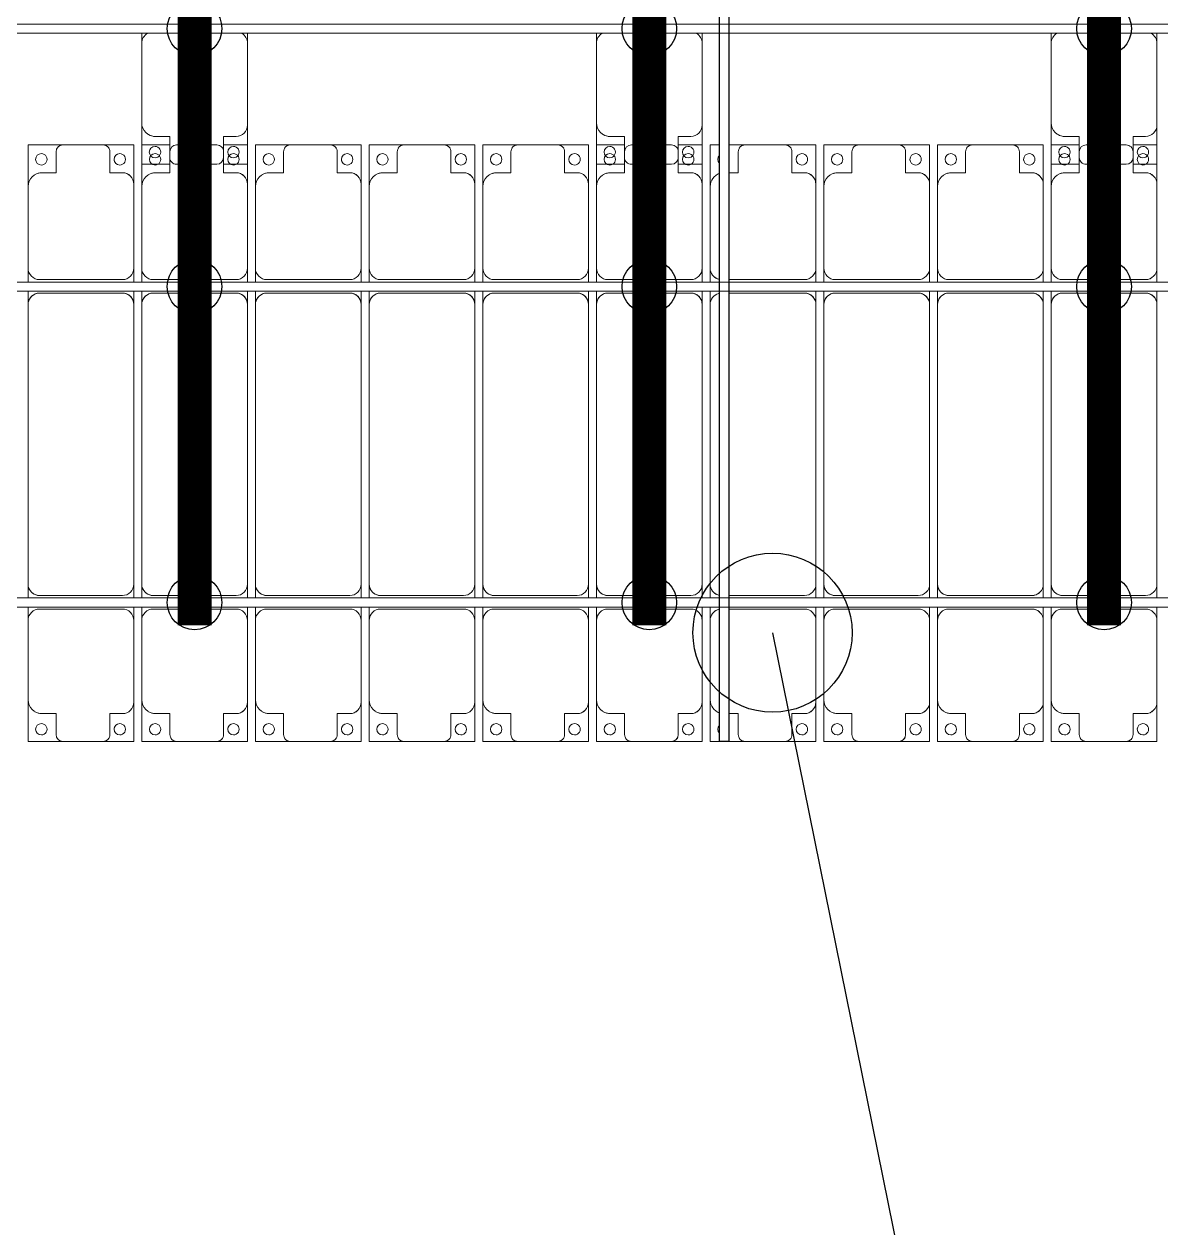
# Model space of a CAD drawing. Header units: millimetres. Extents: x -178706 to 107777, y -87310 to 933.
# Drawn here: x -163641 to -158641, y -81927 to -76631 of the extents above; entities that cross this region are included whole.
import ezdxf

# ---------------------------------------------------------------- set-up
doc = ezdxf.new("R2010")
doc.units = ezdxf.units.MM
doc.layers.add('A-GENM', color=13, linetype='Continuous', lineweight=9)
doc.layers.add('S-BEAM', color=12, linetype='Continuous', lineweight=9)
for name, color, linetype in [('GC-BICH NEO', 6, 'Continuous'), ('GC-DAY NEO', 5, 'Continuous'), ('GC-HOP 40x60 GIA CUONG', 1, 'Continuous')]:
    doc.layers.add(name, color=color, linetype=linetype)

# ---------------------------------------------------------------- blocks, each defined once
blk = doc.blocks.new('Dải phao đi lại kèm đỡ invester - DẢI PHAO ĐI LẠI-19658-BỐ TRÍ KHUNG KẾT CẤU BÈ PIN 04')
at = {"layer": 'A-GENM', "color": 7}
for p, q in [((7258.4, 1312.2), (7411.8, 1312.2)), ((7258.4, 1129.7), (7258.4, 1312.2)), ((7381.8, 1282.2), (7381.8, 1189.7)), ((7588.2, 1312.2), (7411.8, 1312.2)), ((7588.2, 1312.2), (7723.4, 1312.2)), ((7618.2, 1189.7), (7618.2, 1282.2)), ((7723.4, 1312.2), (7723.4, 1139.7)), ((7758.4, 1312.2), (7881.8, 1312.2)), ((7758.4, 1129.7), (7758.4, 1312.2)), ((7881.8, 1282.2), (7881.8, 1189.7)), ((8088.2, 1312.2), (7911.8, 1312.2)), ((8118.2, 1312.2), (8223.4, 1312.2)), ((8118.2, 1189.7), (8118.2, 1282.2)), ((8223.4, 1312.2), (8223.4, 1139.7)), ((8258.4, 1312.2), (8411.8, 1312.2)), ((8258.4, 1129.7), (8258.4, 1312.2)), ((8381.8, 1282.2), (8381.8, 1189.7)), ((8588.2, 1312.2), (8411.8, 1312.2)), ((8588.2, 1312.2), (8723.4, 1312.2)), ((8618.2, 1189.7), (8618.2, 1282.2)), ((8723.4, 1312.2), (8723.4, 1139.7)), ((8758.4, 1312.2), (8911.8, 1312.2)), ((8758.4, 1129.7), (8758.4, 1312.2)), ((8881.8, 1282.2), (8881.8, 1189.7)), ((9088.2, 1312.2), (8911.8, 1312.2)), ((9088.2, 1312.2), (9223.4, 1312.2)), ((9118.2, 1189.7), (9118.2, 1282.2)), ((9223.4, 1312.2), (9223.4, 1139.7)), ((9258.4, 1312.2), (9411.8, 1312.2)), ((9258.4, 1129.7), (9258.4, 1312.2)), ((9381.8, 1282.2), (9381.8, 1189.7)), ((9588.2, 1312.2), (9411.8, 1312.2)), ((9588.2, 1312.2), (9723.4, 1312.2)), ((9618.2, 1189.7), (9618.2, 1282.2)), ((9723.4, 1312.2), (9723.4, 1139.7)), ((9758.4, 1312.2), (9881.8, 1312.2)), ((9758.4, 1129.7), (9758.4, 1312.2)), ((9881.8, 1282.2), (9881.8, 1189.7)), ((10088.2, 1312.2), (9911.8, 1312.2)), ((10118.2, 1312.2), (10223.4, 1312.2)), ((10118.2, 1189.7), (10118.2, 1282.2)), ((10223.4, 1312.2), (10223.4, 1139.7)), ((10258.4, 1312.2), (10300, 1312.2)), ((10258.4, 1129.7), (10258.4, 1312.2)), ((10340, 1312.2), (10411.8, 1312.2)), ((10381.8, 1282.2), (10381.8, 1189.7)), ((10588.2, 1312.2), (10411.8, 1312.2)), ((10588.2, 1312.2), (10723.4, 1312.2)), ((10618.2, 1189.7), (10618.2, 1282.2)), ((10723.4, 1312.2), (10723.4, 1139.7)), ((10758.4, 1312.2), (10911.8, 1312.2)), ((10758.4, 1129.7), (10758.4, 1312.2)), ((10881.8, 1282.2), (10881.8, 1189.7)), ((11088.2, 1312.2), (10911.8, 1312.2)), ((11088.2, 1312.2), (11223.4, 1312.2)), ((11118.2, 1189.7), (11118.2, 1282.2)), ((11223.4, 1312.2), (11223.4, 1139.7)), ((11258.4, 1312.2), (11411.8, 1312.2)), ((11258.4, 1129.7), (11258.4, 1312.2)), ((11381.8, 1282.2), (11381.8, 1189.7)), ((11588.2, 1312.2), (11411.8, 1312.2)), ((11588.2, 1312.2), (11723.4, 1312.2)), ((11618.2, 1189.7), (11618.2, 1282.2)), ((11723.4, 1312.2), (11723.4, 1139.7)), ((11758.4, 1312.2), (11881.8, 1312.2)), ((11758.4, 1129.7), (11758.4, 1312.2)), ((11881.8, 1282.2), (11881.8, 1189.7)), ((12088.2, 1312.2), (11911.8, 1312.2)), ((12118.2, 1312.2), (12223.4, 1312.2)), ((12118.2, 1189.7), (12118.2, 1282.2)), ((12223.4, 1312.2), (12223.4, 1139.7)), ((7381.8, 1189.7), (7318.4, 1189.7)), ((7673.4, 1189.7), (7618.2, 1189.7)), ((7881.8, 1189.7), (7818.4, 1189.7)), ((8173.4, 1189.7), (8118.2, 1189.7)), ((8381.8, 1189.7), (8318.4, 1189.7)), ((8673.4, 1189.7), (8618.2, 1189.7)), ((8881.8, 1189.7), (8818.4, 1189.7)), ((9173.4, 1189.7), (9118.2, 1189.7)), ((9381.8, 1189.7), (9318.4, 1189.7)), ((9673.4, 1189.7), (9618.2, 1189.7)), ((9881.8, 1189.7), (9818.4, 1189.7)), ((10173.4, 1189.7), (10118.2, 1189.7)), ((10381.8, 1189.7), (10340, 1189.7)), ((10673.4, 1189.7), (10618.2, 1189.7)), ((10881.8, 1189.7), (10818.4, 1189.7)), ((11173.4, 1189.7), (11118.2, 1189.7)), ((11381.8, 1189.7), (11318.4, 1189.7)), ((11673.4, 1189.7), (11618.2, 1189.7)), ((11881.8, 1189.7), (11818.4, 1189.7)), ((12173.4, 1189.7), (12118.2, 1189.7)), ((7258.4, 1129.7), (7258.4, 769.7)), ((7723.4, 769.7), (7723.4, 1139.7)), ((7758.4, 1129.7), (7758.4, 769.7)), ((8223.4, 769.7), (8223.4, 1139.7)), ((8258.4, 1129.7), (8258.4, 769.7)), ((8723.4, 769.7), (8723.4, 1139.7)), ((8758.4, 1129.7), (8758.4, 769.7)), ((9223.4, 769.7), (9223.4, 1139.7)), ((9258.4, 1129.7), (9258.4, 769.7)), ((9723.4, 769.7), (9723.4, 1139.7)), ((9758.4, 1129.7), (9758.4, 769.7)), ((10223.4, 769.7), (10223.4, 1139.7)), ((10258.4, 1129.7), (10258.4, 769.7)), ((10723.4, 769.7), (10723.4, 1139.7)), ((10758.4, 1129.7), (10758.4, 769.7)), ((11223.4, 769.7), (11223.4, 1139.7)), ((11258.4, 1129.7), (11258.4, 769.7)), ((11723.4, 769.7), (11723.4, 1139.7)), ((11758.4, 1129.7), (11758.4, 769.7)), ((12223.4, 769.7), (12223.4, 1139.7)), ((7258.4, 708.9), (7258.4, 769.7)), ((7723.4, 769.7), (7723.4, 708.9)), ((7758.4, 708.9), (7758.4, 769.7)), ((8223.4, 769.7), (8223.4, 708.9)), ((8258.4, 708.9), (8258.4, 769.7)), ((8723.4, 769.7), (8723.4, 708.9)), ((8758.4, 708.9), (8758.4, 769.7)), ((9223.4, 769.7), (9223.4, 708.9)), ((9258.4, 708.9), (9258.4, 769.7)), ((9723.4, 769.7), (9723.4, 708.9)), ((9758.4, 708.9), (9758.4, 769.7)), ((10223.4, 769.7), (10223.4, 708.9)), ((10258.4, 708.9), (10258.4, 769.7)), ((10723.4, 769.7), (10723.4, 708.9)), ((10758.4, 708.9), (10758.4, 769.7)), ((11223.4, 769.7), (11223.4, 708.9)), ((11258.4, 708.9), (11258.4, 769.7)), ((11723.4, 769.7), (11723.4, 708.9)), ((11758.4, 708.9), (11758.4, 769.7)), ((12223.4, 769.7), (12223.4, 708.9)), ((7308.4, 719.7), (7673.4, 719.7)), ((7808.4, 719.7), (8173.4, 719.7)), ((8308.4, 719.7), (8673.4, 719.7)), ((8808.4, 719.7), (9173.4, 719.7)), ((9308.4, 719.7), (9673.4, 719.7)), ((9808.4, 719.7), (10173.4, 719.7)), ((10340, 719.7), (10673.4, 719.7)), ((10808.4, 719.7), (11173.4, 719.7)), ((11308.4, 719.7), (11673.4, 719.7)), ((11808.4, 719.7), (12173.4, 719.7)), ((7258.4, 610.3), (7258.4, 668.9)), ((7673.4, 660.3), (7308.4, 660.3)), ((7723.4, 668.9), (7723.4, 610.3)), ((7758.4, 610.3), (7758.4, 668.9)), ((8173.4, 660.3), (7808.4, 660.3)), ((8223.4, 668.9), (8223.4, 610.3)), ((8258.4, 610.3), (8258.4, 668.9)), ((8673.4, 660.3), (8308.4, 660.3)), ((8723.4, 668.9), (8723.4, 610.3)), ((8758.4, 610.3), (8758.4, 668.9)), ((9173.4, 660.3), (8808.4, 660.3)), ((9223.4, 668.9), (9223.4, 610.3)), ((9258.4, 610.3), (9258.4, 668.9)), ((9673.4, 660.3), (9308.4, 660.3)), ((9723.4, 668.9), (9723.4, 610.3)), ((9758.4, 610.3), (9758.4, 668.9)), ((10173.4, 660.3), (9808.4, 660.3)), ((10223.4, 668.9), (10223.4, 610.3)), ((10258.4, 610.3), (10258.4, 668.9)), ((10673.4, 660.3), (10340, 660.3)), ((10723.4, 668.9), (10723.4, 610.3)), ((10758.4, 610.3), (10758.4, 668.9)), ((11173.4, 660.3), (10808.4, 660.3)), ((11223.4, 668.9), (11223.4, 610.3)), ((11258.4, 610.3), (11258.4, 668.9)), ((11673.4, 660.3), (11308.4, 660.3)), ((11723.4, 668.9), (11723.4, 610.3)), ((11758.4, 610.3), (11758.4, 668.9)), ((12173.4, 660.3), (11808.4, 660.3)), ((12223.4, 668.9), (12223.4, 610.3)), ((7258.4, 610.3), (7258.4, -620.3)), ((7723.4, -620.3), (7723.4, 610.3)), ((7758.4, 610.3), (7758.4, -620.3)), ((8223.4, -620.3), (8223.4, 610.3)), ((8258.4, 610.3), (8258.4, -620.3)), ((8723.4, -620.3), (8723.4, 610.3)), ((8758.4, 610.3), (8758.4, -620.3)), ((9223.4, -620.3), (9223.4, 610.3)), ((9258.4, 610.3), (9258.4, -620.3)), ((9723.4, -620.3), (9723.4, 610.3)), ((9758.4, 610.3), (9758.4, -620.3)), ((10223.4, -620.3), (10223.4, 610.3)), ((10258.4, 610.3), (10258.4, -620.3)), ((10723.4, -620.3), (10723.4, 610.3)), ((10758.4, 610.3), (10758.4, -620.3)), ((11223.4, -620.3), (11223.4, 610.3)), ((11258.4, 610.3), (11258.4, -620.3)), ((11723.4, -620.3), (11723.4, 610.3)), ((11758.4, 610.3), (11758.4, -620.3)), ((12223.4, -620.3), (12223.4, 610.3)), ((7258.4, -681.1), (7258.4, -620.3)), ((7723.4, -620.3), (7723.4, -681.1)), ((7758.4, -681.1), (7758.4, -620.3)), ((8223.4, -620.3), (8223.4, -681.1)), ((8258.4, -681.1), (8258.4, -620.3)), ((8723.4, -620.3), (8723.4, -681.1)), ((8758.4, -681.1), (8758.4, -620.3)), ((9223.4, -620.3), (9223.4, -681.1)), ((9258.4, -681.1), (9258.4, -620.3)), ((9723.4, -620.3), (9723.4, -681.1)), ((9758.4, -681.1), (9758.4, -620.3)), ((10223.4, -620.3), (10223.4, -681.1)), ((10258.4, -681.1), (10258.4, -620.3)), ((10723.4, -620.3), (10723.4, -681.1)), ((10758.4, -681.1), (10758.4, -620.3)), ((11223.4, -620.3), (11223.4, -681.1)), ((11258.4, -681.1), (11258.4, -620.3)), ((11723.4, -620.3), (11723.4, -681.1)), ((11758.4, -681.1), (11758.4, -620.3)), ((12223.4, -620.3), (12223.4, -681.1)), ((7308.4, -670.3), (7673.4, -670.3)), ((7808.4, -670.3), (8173.4, -670.3)), ((8308.4, -670.3), (8673.4, -670.3)), ((8808.4, -670.3), (9173.4, -670.3)), ((9308.4, -670.3), (9673.4, -670.3)), ((9808.4, -670.3), (10173.4, -670.3)), ((10340, -670.3), (10673.4, -670.3)), ((10808.4, -670.3), (11173.4, -670.3)), ((11308.4, -670.3), (11673.4, -670.3)), ((11808.4, -670.3), (12173.4, -670.3)), ((7258.4, -779.7), (7258.4, -721.1)), ((7673.4, -729.7), (7308.4, -729.7)), ((7723.4, -721.1), (7723.4, -779.7)), ((7758.4, -779.7), (7758.4, -721.1)), ((8173.4, -729.7), (7808.4, -729.7)), ((8223.4, -721.1), (8223.4, -779.7)), ((8258.4, -779.7), (8258.4, -721.1)), ((8673.4, -729.7), (8308.4, -729.7)), ((8723.4, -721.1), (8723.4, -779.7)), ((8758.4, -779.7), (8758.4, -721.1)), ((9173.4, -729.7), (8808.4, -729.7)), ((9223.4, -721.1), (9223.4, -779.7)), ((9258.4, -779.7), (9258.4, -721.1)), ((9673.4, -729.7), (9308.4, -729.7)), ((9723.4, -721.1), (9723.4, -779.7)), ((9758.4, -779.7), (9758.4, -721.1)), ((10173.4, -729.7), (9808.4, -729.7)), ((10223.4, -721.1), (10223.4, -779.7)), ((10258.4, -779.7), (10258.4, -721.1)), ((10673.4, -729.7), (10340, -729.7)), ((10723.4, -721.1), (10723.4, -779.7)), ((10758.4, -779.7), (10758.4, -721.1)), ((11173.4, -729.7), (10808.4, -729.7)), ((11223.4, -721.1), (11223.4, -779.7)), ((11258.4, -779.7), (11258.4, -721.1)), ((11673.4, -729.7), (11308.4, -729.7)), ((11723.4, -721.1), (11723.4, -779.7)), ((11758.4, -779.7), (11758.4, -721.1)), ((12173.4, -729.7), (11808.4, -729.7)), ((12223.4, -721.1), (12223.4, -779.7)), ((7258.4, -779.7), (7258.4, -1129.7)), ((7723.4, -1139.7), (7723.4, -779.7)), ((7758.4, -779.7), (7758.4, -1129.7)), ((8223.4, -1139.7), (8223.4, -779.7)), ((8258.4, -779.7), (8258.4, -1129.7)), ((8723.4, -1139.7), (8723.4, -779.7)), ((8758.4, -779.7), (8758.4, -1129.7)), ((9223.4, -1139.7), (9223.4, -779.7)), ((9258.4, -779.7), (9258.4, -1129.7)), ((9723.4, -1139.7), (9723.4, -779.7)), ((9758.4, -779.7), (9758.4, -1129.7)), ((10223.4, -1139.7), (10223.4, -779.7)), ((10258.4, -779.7), (10258.4, -1129.7)), ((10723.4, -1139.7), (10723.4, -779.7)), ((10758.4, -779.7), (10758.4, -1129.7)), ((11223.4, -1139.7), (11223.4, -779.7)), ((11258.4, -779.7), (11258.4, -1129.7)), ((11723.4, -1139.7), (11723.4, -779.7)), ((11758.4, -779.7), (11758.4, -1129.7)), ((12223.4, -1139.7), (12223.4, -779.7)), ((7258.4, -1312.2), (7258.4, -1129.7)), ((7723.4, -1139.7), (7723.4, -1312.2)), ((7758.4, -1312.2), (7758.4, -1129.7)), ((8223.4, -1139.7), (8223.4, -1312.2)), ((8258.4, -1312.2), (8258.4, -1129.7)), ((8723.4, -1139.7), (8723.4, -1312.2)), ((8758.4, -1312.2), (8758.4, -1129.7)), ((9223.4, -1139.7), (9223.4, -1312.2)), ((9258.4, -1312.2), (9258.4, -1129.7)), ((9723.4, -1139.7), (9723.4, -1312.2)), ((9758.4, -1312.2), (9758.4, -1129.7)), ((10223.4, -1139.7), (10223.4, -1312.2)), ((10258.4, -1312.2), (10258.4, -1129.7)), ((10723.4, -1139.7), (10723.4, -1312.2)), ((10758.4, -1312.2), (10758.4, -1129.7)), ((11223.4, -1139.7), (11223.4, -1312.2)), ((11258.4, -1312.2), (11258.4, -1129.7)), ((11723.4, -1139.7), (11723.4, -1312.2)), ((11758.4, -1312.2), (11758.4, -1129.7)), ((12223.4, -1139.7), (12223.4, -1312.2)), ((7318.4, -1189.7), (7381.8, -1189.7)), ((7381.8, -1189.7), (7381.8, -1282.2)), ((7618.2, -1282.2), (7618.2, -1189.7)), ((7618.2, -1189.7), (7673.4, -1189.7)), ((7818.4, -1189.7), (7881.8, -1189.7)), ((7881.8, -1189.7), (7881.8, -1282.2)), ((8118.2, -1282.2), (8118.2, -1189.7)), ((8118.2, -1189.7), (8173.4, -1189.7)), ((8318.4, -1189.7), (8381.8, -1189.7)), ((8381.8, -1189.7), (8381.8, -1282.2)), ((8618.2, -1282.2), (8618.2, -1189.7)), ((8618.2, -1189.7), (8673.4, -1189.7)), ((8818.4, -1189.7), (8881.8, -1189.7)), ((8881.8, -1189.7), (8881.8, -1282.2)), ((9118.2, -1282.2), (9118.2, -1189.7)), ((9118.2, -1189.7), (9173.4, -1189.7)), ((9318.4, -1189.7), (9381.8, -1189.7)), ((9381.8, -1189.7), (9381.8, -1282.2)), ((9618.2, -1282.2), (9618.2, -1189.7)), ((9618.2, -1189.7), (9673.4, -1189.7)), ((9818.4, -1189.7), (9881.8, -1189.7)), ((9881.8, -1189.7), (9881.8, -1282.2)), ((10118.2, -1282.2), (10118.2, -1189.7)), ((10118.2, -1189.7), (10173.4, -1189.7)), ((10340, -1189.7), (10381.8, -1189.7)), ((10381.8, -1189.7), (10381.8, -1282.2)), ((10618.2, -1282.2), (10618.2, -1189.7)), ((10618.2, -1189.7), (10673.4, -1189.7)), ((10818.4, -1189.7), (10881.8, -1189.7)), ((10881.8, -1189.7), (10881.8, -1282.2)), ((11118.2, -1282.2), (11118.2, -1189.7)), ((11118.2, -1189.7), (11173.4, -1189.7)), ((11318.4, -1189.7), (11381.8, -1189.7)), ((11381.8, -1189.7), (11381.8, -1282.2)), ((11618.2, -1282.2), (11618.2, -1189.7)), ((11618.2, -1189.7), (11673.4, -1189.7)), ((11818.4, -1189.7), (11881.8, -1189.7)), ((11881.8, -1189.7), (11881.8, -1282.2)), ((12118.2, -1282.2), (12118.2, -1189.7)), ((12118.2, -1189.7), (12173.4, -1189.7)), ((7411.8, -1312.2), (7258.4, -1312.2)), ((7411.8, -1312.2), (7588.2, -1312.2)), ((7723.4, -1312.2), (7588.2, -1312.2)), ((7911.8, -1312.2), (7758.4, -1312.2)), ((7911.8, -1312.2), (8088.2, -1312.2)), ((8223.4, -1312.2), (8088.2, -1312.2)), ((8411.8, -1312.2), (8258.4, -1312.2)), ((8411.8, -1312.2), (8588.2, -1312.2)), ((8723.4, -1312.2), (8588.2, -1312.2)), ((8911.8, -1312.2), (8758.4, -1312.2)), ((8911.8, -1312.2), (9088.2, -1312.2)), ((9223.4, -1312.2), (9088.2, -1312.2)), ((9411.8, -1312.2), (9258.4, -1312.2)), ((9411.8, -1312.2), (9588.2, -1312.2)), ((9723.4, -1312.2), (9588.2, -1312.2)), ((9911.8, -1312.2), (9758.4, -1312.2)), ((9911.8, -1312.2), (10088.2, -1312.2)), ((10223.4, -1312.2), (10088.2, -1312.2)), ((10300, -1312.2), (10258.4, -1312.2)), ((10411.8, -1312.2), (10340, -1312.2)), ((10411.8, -1312.2), (10588.2, -1312.2)), ((10723.4, -1312.2), (10588.2, -1312.2)), ((10911.8, -1312.2), (10758.4, -1312.2)), ((10911.8, -1312.2), (11088.2, -1312.2)), ((11223.4, -1312.2), (11088.2, -1312.2)), ((11411.8, -1312.2), (11258.4, -1312.2)), ((11411.8, -1312.2), (11588.2, -1312.2)), ((11723.4, -1312.2), (11588.2, -1312.2)), ((11911.8, -1312.2), (11758.4, -1312.2)), ((11911.8, -1312.2), (12088.2, -1312.2)), ((12223.4, -1312.2), (12088.2, -1312.2))]:
    blk.add_line(p, q, dxfattribs=at)
for centre, radius, start, end in [((7316.8, 1248.6), 25, 90, 270), ((7316.8, 1248.6), 25, 270, 90), ((7411.8, 1282.2), 30, 90, 180), ((7411.8, 1282.2), 30, 90, 150), ((7588.2, 1282.2), 30, 360, 90), ((7588.2, 1282.2), 30, 30, 90), ((7661.8, 1248.6), 25, 90, 270), ((7661.8, 1248.6), 25, 270, 90), ((7816.8, 1248.6), 25, 90, 270), ((7816.8, 1248.6), 25, 270, 90), ((7911.8, 1282.2), 30, 90, 180), ((8088.2, 1282.2), 30, 360, 90), ((8161.8, 1248.6), 25, 90, 270), ((8161.8, 1248.6), 25, 270, 90), ((8316.8, 1248.6), 25, 90, 270), ((8316.8, 1248.6), 25, 270, 90), ((8411.8, 1282.2), 30, 90, 180), ((8411.8, 1282.2), 30, 90, 150), ((8588.2, 1282.2), 30, 360, 90), ((8588.2, 1282.2), 30, 30, 90), ((8661.8, 1248.6), 25, 90, 270), ((8661.8, 1248.6), 25, 270, 90), ((8816.8, 1248.6), 25, 90, 270), ((8816.8, 1248.6), 25, 270, 90), ((8911.8, 1282.2), 30, 90, 180), ((8911.8, 1282.2), 30, 90, 150), ((9088.2, 1282.2), 30, 360, 90), ((9088.2, 1282.2), 30, 30, 90), ((9161.8, 1248.6), 25, 90, 270), ((9161.8, 1248.6), 25, 270, 90), ((9316.8, 1248.6), 25, 90, 270), ((9316.8, 1248.6), 25, 270, 90), ((9411.8, 1282.2), 30, 90, 180), ((9411.8, 1282.2), 30, 90, 150), ((9588.2, 1282.2), 30, 360, 90), ((9588.2, 1282.2), 30, 30, 90), ((9661.8, 1248.6), 25, 90, 270), ((9661.8, 1248.6), 25, 270, 90), ((9816.8, 1248.6), 25, 90, 270), ((9816.8, 1248.6), 25, 270, 90), ((9911.8, 1282.2), 30, 90, 180), ((10088.2, 1282.2), 30, 360, 90), ((10161.8, 1248.6), 25, 90, 270), ((10161.8, 1248.6), 25, 270, 90), ((10411.8, 1282.2), 30, 90, 180), ((10411.8, 1282.2), 30, 90, 150), ((10588.2, 1282.2), 30, 360, 90), ((10588.2, 1282.2), 30, 30, 90), ((10661.8, 1248.6), 25, 90, 270), ((10661.8, 1248.6), 25, 270, 90), ((10816.8, 1248.6), 25, 90, 270), ((10816.8, 1248.6), 25, 270, 90), ((10911.8, 1282.2), 30, 90, 180), ((10911.8, 1282.2), 30, 90, 150), ((11088.2, 1282.2), 30, 360, 90), ((11088.2, 1282.2), 30, 30, 90), ((11161.8, 1248.6), 25, 90, 270), ((11161.8, 1248.6), 25, 270, 90), ((11316.8, 1248.6), 25, 90, 270), ((11316.8, 1248.6), 25, 270, 90), ((11411.8, 1282.2), 30, 90, 180), ((11411.8, 1282.2), 30, 90, 150), ((11588.2, 1282.2), 30, 360, 90), ((11588.2, 1282.2), 30, 30, 90), ((11661.8, 1248.6), 25, 90, 270), ((11661.8, 1248.6), 25, 270, 90), ((11816.8, 1248.6), 25, 90, 270), ((11816.8, 1248.6), 25, 270, 90), ((11911.8, 1282.2), 30, 90, 180), ((12088.2, 1282.2), 30, 360, 90), ((12161.8, 1248.6), 25, 90, 270), ((12161.8, 1248.6), 25, 270, 90), ((7661.8, 1248.6), 25, 180, 195), ((8661.8, 1248.6), 25, 180, 195), ((9161.8, 1248.6), 25, 180, 195), ((9661.8, 1248.6), 25, 180, 195), ((10316.8, 1248.6), 25, 135, 225), ((10316.8, 1248.6), 25, 345, 15), ((10661.8, 1248.6), 25, 180, 195), ((11161.8, 1248.6), 25, 180, 195), ((11661.8, 1248.6), 25, 180, 195), ((7318.4, 1129.7), 60, 90, 180), ((7318.4, 1129.7), 60, 90, 120), ((7673.4, 1139.7), 50, 0, 90), ((7673.4, 1139.7), 50, 45, 90), ((7818.4, 1129.7), 60, 90, 180), ((7818.4, 1129.7), 60, 90, 120), ((8173.4, 1139.7), 50, 0, 90), ((8173.4, 1139.7), 50, 45, 90), ((8318.4, 1129.7), 60, 90, 180), ((8318.4, 1129.7), 60, 90, 120), ((8673.4, 1139.7), 50, 0, 90), ((8673.4, 1139.7), 50, 45, 90), ((8818.4, 1129.7), 60, 90, 180), ((8818.4, 1129.7), 60, 90, 120), ((9173.4, 1139.7), 50, 0, 90), ((9173.4, 1139.7), 50, 45, 90), ((9318.4, 1129.7), 60, 90, 180), ((9318.4, 1129.7), 60, 90, 120), ((9673.4, 1139.7), 50, 360, 90), ((9673.4, 1139.7), 50, 45, 90), ((9818.4, 1129.7), 60, 90, 180), ((9818.4, 1129.7), 60, 90, 120), ((10173.4, 1139.7), 50, 0, 90), ((10173.4, 1139.7), 50, 45, 90), ((10318.4, 1129.7), 60, 107.9967, 180), ((10318.4, 1129.7), 60, 107.9967, 120), ((10673.4, 1139.7), 50, 0, 90), ((10673.4, 1139.7), 50, 45, 90), ((10818.4, 1129.7), 60, 90, 180), ((10818.4, 1129.7), 60, 90, 120), ((11173.4, 1139.7), 50, 0, 90), ((11173.4, 1139.7), 50, 45, 90), ((11318.4, 1129.7), 60, 90, 180), ((11318.4, 1129.7), 60, 90, 120), ((11673.4, 1139.7), 50, 0, 90), ((11673.4, 1139.7), 50, 48.8145, 90), ((11818.4, 1129.7), 60, 90, 180), ((11818.4, 1129.7), 60, 90, 120), ((12173.4, 1139.7), 50, 0, 90), ((12173.4, 1139.7), 50, 45, 90), ((7308.4, 769.7), 50, 180, 270), ((7673.4, 769.7), 50, 270, 360), ((7808.4, 769.7), 50, 180, 270), ((8173.4, 769.7), 50, 270, 0), ((8308.4, 769.7), 50, 180, 270), ((8673.4, 769.7), 50, 270, 360), ((8808.4, 769.7), 50, 180, 270), ((9173.4, 769.7), 50, 270, 360), ((9308.4, 769.7), 50, 180, 270), ((9673.4, 769.7), 50, 270, 0), ((9808.4, 769.7), 50, 180, 270), ((10173.4, 769.7), 50, 270, 0), ((10308.4, 769.7), 50, 180, 255), ((10673.4, 769.7), 50, 270, 0), ((10808.4, 769.7), 50, 180, 270), ((11173.4, 769.7), 50, 270, 360), ((11308.4, 769.7), 50, 180, 270), ((11673.4, 769.7), 50, 270, 0), ((11808.4, 769.7), 50, 180, 270), ((12173.4, 769.7), 50, 270, 360), ((7308.4, 769.7), 50, 225, 270), ((7673.4, 769.7), 50, 270, 315), ((7808.4, 769.7), 50, 225, 270), ((8173.4, 769.7), 50, 270, 315), ((8308.4, 769.7), 50, 225, 270), ((8673.4, 769.7), 50, 270, 315), ((8808.4, 769.7), 50, 225, 270), ((9173.4, 769.7), 50, 270, 315), ((9308.4, 769.7), 50, 225, 270), ((9673.4, 769.7), 50, 270, 315), ((9808.4, 769.7), 50, 225, 270), ((10173.4, 769.7), 50, 270, 315), ((10308.4, 769.7), 50, 225, 255), ((10673.4, 769.7), 50, 270, 315), ((10808.4, 769.7), 50, 225, 270), ((11173.4, 769.7), 50, 270, 315), ((11308.4, 769.7), 50, 225, 270), ((11673.4, 769.7), 50, 270, 311.1843), ((11808.4, 769.7), 50, 225, 270), ((12173.4, 769.7), 50, 270, 315), ((7308.4, 610.3), 50, 90, 180), ((7308.4, 610.3), 50, 105, 180), ((7673.4, 610.3), 50, 360, 90), ((7673.4, 610.3), 50, 15, 90), ((7808.4, 610.3), 50, 90, 180), ((7808.4, 610.3), 50, 105, 180), ((8173.4, 610.3), 50, 360, 90), ((8173.4, 610.3), 50, 15, 90), ((8308.4, 610.3), 50, 90, 180), ((8308.4, 610.3), 50, 105, 180), ((8673.4, 610.3), 50, 360, 90), ((8673.4, 610.3), 50, 15, 90), ((8808.4, 610.3), 50, 90, 180), ((8808.4, 610.3), 50, 105, 180), ((9173.4, 610.3), 50, 360, 90), ((9173.4, 610.3), 50, 15, 90), ((9308.4, 610.3), 50, 90, 180), ((9308.4, 610.3), 50, 105, 180), ((9673.4, 610.3), 50, 360, 90), ((9673.4, 610.3), 50, 15, 90), ((9808.4, 610.3), 50, 90, 180), ((9808.4, 610.3), 50, 105, 180), ((10173.4, 610.3), 50, 360, 90), ((10173.4, 610.3), 50, 15, 90), ((10308.4, 610.3), 50, 105, 180), ((10308.4, 610.3), 50, 105, 180), ((10673.4, 610.3), 50, 360, 90), ((10673.4, 610.3), 50, 15, 90), ((10808.4, 610.3), 50, 90, 180), ((10808.4, 610.3), 50, 105, 180), ((11173.4, 610.3), 50, 0, 90), ((11173.4, 610.3), 50, 15, 90), ((11308.4, 610.3), 50, 90, 180), ((11308.4, 610.3), 50, 105, 180), ((11673.4, 610.3), 50, 0, 90), ((11673.4, 610.3), 50, 48.8159, 90), ((11673.4, 610.3), 50, 15, 45), ((11808.4, 610.3), 50, 90, 180), ((11808.4, 610.3), 50, 105, 180), ((12173.4, 610.3), 50, 360, 90), ((12173.4, 610.3), 50, 15, 90), ((7308.4, -620.3), 50, 180, 270), ((7308.4, -620.3), 50, 195, 270), ((7673.4, -620.3), 50, 270, 0), ((7673.4, -620.3), 50, 270, 0), ((7808.4, -620.3), 50, 180, 270), ((7808.4, -620.3), 50, 195, 270), ((8173.4, -620.3), 50, 270, 0), ((8173.4, -620.3), 50, 270, 0), ((8308.4, -620.3), 50, 180, 270), ((8308.4, -620.3), 50, 195, 270), ((8673.4, -620.3), 50, 270, 0), ((8673.4, -620.3), 50, 270, 0), ((8808.4, -620.3), 50, 180, 270), ((8808.4, -620.3), 50, 195, 270), ((9173.4, -620.3), 50, 270, 0), ((9173.4, -620.3), 50, 270, 0), ((9308.4, -620.3), 50, 180, 270), ((9308.4, -620.3), 50, 195, 270), ((9673.4, -620.3), 50, 270, 0), ((9673.4, -620.3), 50, 270, 0), ((9808.4, -620.3), 50, 180, 270), ((9808.4, -620.3), 50, 195, 270), ((10173.4, -620.3), 50, 270, 0), ((10173.4, -620.3), 50, 270, 0), ((10308.4, -620.3), 50, 180, 255), ((10308.4, -620.3), 50, 195, 255), ((10673.4, -620.3), 50, 270, 0), ((10673.4, -620.3), 50, 270, 0), ((10808.4, -620.3), 50, 180, 270), ((10808.4, -620.3), 50, 195, 270), ((11173.4, -620.3), 50, 270, 0), ((11173.4, -620.3), 50, 270, 0), ((11308.4, -620.3), 50, 180, 270), ((11308.4, -620.3), 50, 195, 270), ((11673.4, -620.3), 50, 270, 0), ((11673.4, -620.3), 50, 315, 0), ((11808.4, -620.3), 50, 180, 270), ((11808.4, -620.3), 50, 195, 270), ((12173.4, -620.3), 50, 270, 0), ((12173.4, -620.3), 50, 270, 0), ((11673.4, -620.3), 50, 270, 311.1806), ((7308.4, -779.7), 50, 90, 180), ((7308.4, -779.7), 50, 90, 135), ((7673.4, -779.7), 50, 360, 90), ((7673.4, -779.7), 50, 45, 90), ((7808.4, -779.7), 50, 90, 180), ((7808.4, -779.7), 50, 90, 135), ((8173.4, -779.7), 50, 360, 90), ((8173.4, -779.7), 50, 45, 90), ((8308.4, -779.7), 50, 90, 180), ((8308.4, -779.7), 50, 90, 135), ((8673.4, -779.7), 50, 360, 90), ((8673.4, -779.7), 50, 45, 90), ((8808.4, -779.7), 50, 90, 180), ((8808.4, -779.7), 50, 90, 135), ((9173.4, -779.7), 50, 360, 90), ((9173.4, -779.7), 50, 45, 90), ((9308.4, -779.7), 50, 90, 180), ((9308.4, -779.7), 50, 90, 135), ((9673.4, -779.7), 50, 360, 90), ((9673.4, -779.7), 50, 45, 90), ((9808.4, -779.7), 50, 90, 180), ((9808.4, -779.7), 50, 90, 135), ((10173.4, -779.7), 50, 360, 90), ((10173.4, -779.7), 50, 45, 90), ((10308.4, -779.7), 50, 105, 180), ((10308.4, -779.7), 50, 105, 135), ((10673.4, -779.7), 50, 360, 90), ((10673.4, -779.7), 50, 45, 90), ((10808.4, -779.7), 50, 90, 180), ((10808.4, -779.7), 50, 90, 135), ((11173.4, -779.7), 50, 360, 90), ((11173.4, -779.7), 50, 45, 90), ((11308.4, -779.7), 50, 90, 180), ((11308.4, -779.7), 50, 90, 135), ((11673.4, -779.7), 50, 360, 90), ((11673.4, -779.7), 50, 48.8196, 90), ((11808.4, -779.7), 50, 90, 180), ((11808.4, -779.7), 50, 90, 135), ((12173.4, -779.7), 50, 360, 90), ((12173.4, -779.7), 50, 45, 90), ((7318.4, -1129.7), 60, 180, 270), ((7673.4, -1139.7), 50, 270, 360), ((7818.4, -1129.7), 60, 180, 270), ((8173.4, -1139.7), 50, 270, 360), ((8318.4, -1129.7), 60, 180, 270), ((8673.4, -1139.7), 50, 270, 360), ((8818.4, -1129.7), 60, 180, 270), ((9173.4, -1139.7), 50, 270, 0), ((9318.4, -1129.7), 60, 180, 270), ((9673.4, -1139.7), 50, 270, 360), ((9818.4, -1129.7), 60, 180, 270), ((10173.4, -1139.7), 50, 270, 360), ((10318.4, -1129.7), 60, 180, 252.0033), ((10673.4, -1139.7), 50, 270, 360), ((10818.4, -1129.7), 60, 180, 270), ((11173.4, -1139.7), 50, 270, 360), ((11318.4, -1129.7), 60, 180, 270), ((11673.4, -1139.7), 50, 270, 360), ((11818.4, -1129.7), 60, 180, 270), ((12173.4, -1139.7), 50, 270, 360), ((7318.4, -1129.7), 60, 240, 270), ((7673.4, -1139.7), 50, 270, 315), ((7818.4, -1129.7), 60, 240, 270), ((8173.4, -1139.7), 50, 270, 315), ((8318.4, -1129.7), 60, 240, 270), ((8673.4, -1139.7), 50, 270, 315), ((8818.4, -1129.7), 60, 240, 270), ((9173.4, -1139.7), 50, 270, 315), ((9318.4, -1129.7), 60, 240, 270), ((9673.4, -1139.7), 50, 270, 315), ((9818.4, -1129.7), 60, 240, 270), ((10173.4, -1139.7), 50, 270, 315), ((10318.4, -1129.7), 60, 240, 252.0033), ((10673.4, -1139.7), 50, 270, 315), ((10818.4, -1129.7), 60, 240, 270), ((11173.4, -1139.7), 50, 270, 315), ((11318.4, -1129.7), 60, 240, 270), ((11673.4, -1139.7), 50, 270, 311.1793), ((11818.4, -1129.7), 60, 240, 270), ((12173.4, -1139.7), 50, 270, 315), ((7316.8, -1258.6), 25, 90, 270), ((7316.8, -1258.6), 25, 270, 90), ((7661.8, -1258.6), 25, 90, 270), ((7661.8, -1258.6), 25, 165, 180), ((7661.8, -1258.6), 25, 270, 90), ((7816.8, -1258.6), 25, 90, 270), ((7816.8, -1258.6), 25, 270, 90), ((8161.8, -1258.6), 25, 90, 270), ((8161.8, -1258.6), 25, 165, 180), ((8161.8, -1258.6), 25, 270, 90), ((8316.8, -1258.6), 25, 90, 270), ((8316.8, -1258.6), 25, 270, 90), ((8661.8, -1258.6), 25, 90, 270), ((8661.8, -1258.6), 25, 165, 180), ((8661.8, -1258.6), 25, 270, 90), ((8816.8, -1258.6), 25, 90, 270), ((8816.8, -1258.6), 25, 270, 90), ((9161.8, -1258.6), 25, 90, 270), ((9161.8, -1258.6), 25, 165, 180), ((9161.8, -1258.6), 25, 270, 90), ((9316.8, -1258.6), 25, 90, 270), ((9316.8, -1258.6), 25, 270, 90), ((9661.8, -1258.6), 25, 90, 270), ((9661.8, -1258.6), 25, 165, 180), ((9661.8, -1258.6), 25, 270, 90), ((9816.8, -1258.6), 25, 90, 270), ((9816.8, -1258.6), 25, 270, 90), ((10161.8, -1258.6), 25, 90, 270), ((10161.8, -1258.6), 25, 165, 180), ((10161.8, -1258.6), 25, 270, 90), ((10316.8, -1258.6), 25, 135, 225), ((10316.8, -1258.6), 25, 345, 15), ((10661.8, -1258.6), 25, 90, 270), ((10661.8, -1258.6), 25, 165, 180), ((10661.8, -1258.6), 25, 270, 90), ((10816.8, -1258.6), 25, 90, 270), ((10816.8, -1258.6), 25, 270, 90), ((11161.8, -1258.6), 25, 90, 270), ((11161.8, -1258.6), 25, 165, 180), ((11161.8, -1258.6), 25, 270, 90), ((11316.8, -1258.6), 25, 90, 270), ((11316.8, -1258.6), 25, 270, 90), ((11661.8, -1258.6), 25, 90, 270), ((11661.8, -1258.6), 25, 165, 180), ((11661.8, -1258.6), 25, 270, 90), ((11816.8, -1258.6), 25, 90, 270), ((11816.8, -1258.6), 25, 270, 90), ((12161.8, -1258.6), 25, 90, 270), ((12161.8, -1258.6), 25, 165, 180), ((12161.8, -1258.6), 25, 270, 90), ((7411.8, -1282.2), 30, 180, 270), ((7411.8, -1282.2), 30, 210, 270), ((7588.2, -1282.2), 30, 270, 0), ((7588.2, -1282.2), 30, 270, 330), ((7911.8, -1282.2), 30, 180, 270), ((7911.8, -1282.2), 30, 210, 270), ((8088.2, -1282.2), 30, 270, 0), ((8088.2, -1282.2), 30, 270, 330), ((8411.8, -1282.2), 30, 180, 270), ((8411.8, -1282.2), 30, 210, 270), ((8588.2, -1282.2), 30, 270, 0), ((8588.2, -1282.2), 30, 270, 330), ((8911.8, -1282.2), 30, 180, 270), ((8911.8, -1282.2), 30, 210, 270), ((9088.2, -1282.2), 30, 270, 0), ((9088.2, -1282.2), 30, 270, 330), ((9411.8, -1282.2), 30, 180, 270), ((9411.8, -1282.2), 30, 210, 270), ((9588.2, -1282.2), 30, 270, 0), ((9588.2, -1282.2), 30, 270, 330), ((9911.8, -1282.2), 30, 180, 270), ((9911.8, -1282.2), 30, 210, 270), ((10088.2, -1282.2), 30, 270, 360), ((10088.2, -1282.2), 30, 270, 330), ((10411.8, -1282.2), 30, 180, 270), ((10411.8, -1282.2), 30, 210, 270), ((10588.2, -1282.2), 30, 270, 0), ((10588.2, -1282.2), 30, 270, 330), ((10911.8, -1282.2), 30, 180, 270), ((10911.8, -1282.2), 30, 210, 270), ((11088.2, -1282.2), 30, 270, 360), ((11088.2, -1282.2), 30, 270, 330), ((11411.8, -1282.2), 30, 180, 270), ((11411.8, -1282.2), 30, 210, 270), ((11588.2, -1282.2), 30, 270, 360), ((11588.2, -1282.2), 30, 270, 330), ((11911.8, -1282.2), 30, 180, 270), ((11911.8, -1282.2), 30, 210, 270), ((12088.2, -1282.2), 30, 270, 0), ((12088.2, -1282.2), 30, 270, 330)]:
    blk.add_arc(centre, radius, start, end, dxfattribs=at)
blk = doc.blocks.new('Dầm C52 - Dầm C52-22346-BỐ TRÍ KHUNG KẾT CẤU BÈ PIN 04')
at = {"layer": 'S-BEAM', "color": 1}
for p, q in [((-87623.4, 20), (87623.4, 20)), ((87623.4, -20), (-87623.4, -20))]:
    blk.add_line(p, q, dxfattribs=at)
blk = doc.blocks.new('Dai phao do pin - DẢI PHAO ĐỠ PIN-V4-BỐ TRÍ KHUNG KẾT CẤU BÈ PIN 04')
at = {"layer": 'A-GENM', "color": 7}
for p, q in [((-1312.2, 241.6), (-1129.7, 241.6)), ((-1312.2, 118.2), (-1312.2, 241.6)), ((-779.7, 241.6), (-1129.7, 241.6)), ((-779.7, 241.6), (-735.3, 241.6)), ((-1189.7, 181.6), (-1189.7, 118.2)), ((-1189.7, 118.2), (-1282.2, 118.2)), ((-1312.2, 88.2), (-1312.2, -88.2)), ((-1312.2, -223.4), (-1312.2, -118.2)), ((-1282.2, -118.2), (-1189.7, -118.2)), ((-1189.7, -118.2), (-1189.7, -173.4)), ((-1139.7, -223.4), (-1312.2, -223.4)), ((-1139.7, -223.4), (-779.7, -223.4)), ((-735.3, -223.4), (-779.7, -223.4))]:
    blk.add_line(p, q, dxfattribs=at)
for centre, radius, start, end in [((-1129.7, 181.6), 60, 90, 180), ((-779.7, 191.6), 50, 30, 90), ((-779.7, 191.6), 50, 30, 45), ((-1258.6, 183.2), 25, 0, 180), ((-1258.6, 183.2), 25, 180, 0), ((-1129.7, 181.6), 60, 150, 180), ((-1282.2, 88.2), 30, 90, 180), ((-1282.2, -88.2), 30, 180, 270), ((-1258.6, -161.8), 25, 0, 180), ((-1258.6, -161.8), 25, 180, 0), ((-1139.7, -173.4), 50, 180, 270), ((-1139.7, -173.4), 50, 180, 225), ((-779.7, -173.4), 50, 270, 330), ((-779.7, -173.4), 50, 315, 330)]:
    blk.add_arc(centre, radius, start, end, dxfattribs=at)
blk = doc.blocks.new('Dai phao do pin - DẢI PHAO ĐỠ PIN-V5-BỐ TRÍ KHUNG KẾT CẤU BÈ PIN 04')
at = {"layer": 'A-GENM', "color": 7}
for p, q in [((-1312.2, 241.6), (-1129.7, 241.6)), ((-1312.2, 118.2), (-1312.2, 241.6)), ((-779.7, 241.6), (-1129.7, 241.6)), ((-779.7, 241.6), (-735.3, 241.6)), ((-1189.7, 181.6), (-1189.7, 118.2)), ((-1189.7, 118.2), (-1282.2, 118.2)), ((-1312.2, 88.2), (-1312.2, -88.2)), ((-1312.2, -223.4), (-1312.2, -118.2)), ((-1282.2, -118.2), (-1189.7, -118.2)), ((-1189.7, -118.2), (-1189.7, -173.4)), ((-1139.7, -223.4), (-1312.2, -223.4)), ((-1139.7, -223.4), (-779.7, -223.4)), ((-735.3, -223.4), (-779.7, -223.4))]:
    blk.add_line(p, q, dxfattribs=at)
for centre, radius, start, end in [((-1129.7, 181.6), 60, 90, 180), ((-779.7, 191.6), 50, 30, 90), ((-779.7, 191.6), 50, 30, 45), ((-1258.6, 183.2), 25, 0, 180), ((-1258.6, 183.2), 25, 180, 0), ((-1129.7, 181.6), 60, 150, 180), ((-1282.2, 88.2), 30, 90, 180), ((-1282.2, -88.2), 30, 180, 270), ((-1258.6, -161.8), 25, 0, 180), ((-1258.6, -161.8), 25, 180, 0), ((-1139.7, -173.4), 50, 180, 270), ((-1139.7, -173.4), 50, 180, 225), ((-779.7, -173.4), 50, 270, 330), ((-779.7, -173.4), 50, 315, 330)]:
    blk.add_arc(centre, radius, start, end, dxfattribs=at)
blk = doc.blocks.new('Dai phao do pin - DẢI PHAO ĐỠ PIN-V6-BỐ TRÍ KHUNG KẾT CẤU BÈ PIN 04')
at = {"layer": 'A-GENM', "color": 7}
for p, q in [((-1312.2, 241.6), (-1129.7, 241.6)), ((-1312.2, 118.2), (-1312.2, 241.6)), ((-779.7, 241.6), (-1129.7, 241.6)), ((-779.7, 241.6), (-735.3, 241.6)), ((-1189.7, 181.6), (-1189.7, 118.2)), ((-1189.7, 118.2), (-1282.2, 118.2)), ((-1312.2, 88.2), (-1312.2, -88.2)), ((-1312.2, -223.4), (-1312.2, -118.2)), ((-1282.2, -118.2), (-1189.7, -118.2)), ((-1189.7, -118.2), (-1189.7, -173.4)), ((-1139.7, -223.4), (-1312.2, -223.4)), ((-1139.7, -223.4), (-779.7, -223.4)), ((-735.3, -223.4), (-779.7, -223.4))]:
    blk.add_line(p, q, dxfattribs=at)
for centre, radius, start, end in [((-1129.7, 181.6), 60, 90, 180), ((-779.7, 191.6), 50, 30, 90), ((-779.7, 191.6), 50, 30, 45), ((-1258.6, 183.2), 25, 0, 180), ((-1258.6, 183.2), 25, 180, 0), ((-1129.7, 181.6), 60, 150, 180), ((-1282.2, 88.2), 30, 90, 180), ((-1282.2, -88.2), 30, 180, 270), ((-1258.6, -161.8), 25, 0, 180), ((-1258.6, -161.8), 25, 180, 0), ((-1139.7, -173.4), 50, 180, 270), ((-1139.7, -173.4), 50, 180, 225), ((-779.7, -173.4), 50, 270, 330), ((-779.7, -173.4), 50, 315, 330)]:
    blk.add_arc(centre, radius, start, end, dxfattribs=at)
blk = doc.blocks.new('Dầm C52 - Hộp 40x60-15957-BỐ TRÍ KHUNG KẾT CẤU BÈ PIN 04')
at = {"layer": 'S-BEAM', "color": 3, "lineweight": 25}
for p, q in [((-37160, -20), (-37160, 20)), ((-37160, 20), (37160, 20)), ((37160, -20), (-37160, -20))]:
    blk.add_line(p, q, dxfattribs=at)
blk = doc.blocks.new('HOBANMONG_BEPIN 4_rvt-1-BỐ TRÍ KHUNG KẾT CẤU BÈ PIN 04')
at = {"layer": 'A-GENM', "color": 3, "lineweight": 25}
for name, p, rotation in [('Dai phao do pin - DẢI PHAO ĐỠ PIN-V4-BỐ TRÍ KHUNG KẾT CẤU BÈ PIN 04', (-162882.2, -75936), 90.00010434022407), ('Dai phao do pin - DẢI PHAO ĐỠ PIN-V5-BỐ TRÍ KHUNG KẾT CẤU BÈ PIN 04', (-160882.2, -75936), 90.00010434022407), ('Dai phao do pin - DẢI PHAO ĐỠ PIN-V6-BỐ TRÍ KHUNG KẾT CẤU BÈ PIN 04', (-158882.2, -75936), 90.00010434022407), ('Dải phao đi lại kèm đỡ invester - DẢI PHAO ĐI LẠI-19658-BỐ TRÍ KHUNG KẾT CẤU BÈ PIN 04', (-170882.1, -78475), 0.0001043351917741)]:
    blk.add_blockref(name, p, dxfattribs=dict(at, rotation=rotation))
at = {"layer": 'S-BEAM', "color": 3, "lineweight": 25}
for name, p, rotation in [('Dầm C52 - Hộp 40x60-15957-BỐ TRÍ KHUNG KẾT CẤU BÈ PIN 04', (-160562.2, -42627.1), 90.00010434022374), ('Dầm C52 - Dầm C52-22346-BỐ TRÍ KHUNG KẾT CẤU BÈ PIN 04', (-83794.8, -76651.2), 180.0001043386848), ('Dầm C52 - Dầm C52-22346-BỐ TRÍ KHUNG KẾT CẤU BÈ PIN 04', (-83791.6, -77785.9), 180.0001043386848), ('Dầm C52 - Dầm C52-22346-BỐ TRÍ KHUNG KẾT CẤU BÈ PIN 04', (-83787.8, -79175.9), 180.0001043351917)]:
    blk.add_blockref(name, p, dxfattribs=dict(at, rotation=rotation))

msp = doc.modelspace()

# ---------------------------------------------------------------- linework, layer by layer
at = {"layer": 'GC-BICH NEO'}
msp.add_circle((-160349.4, -79308.7), 350, dxfattribs=at)
at = {"layer": 'GC-DAY NEO'}
msp.add_line((-160349.4, -79308.7), (-158762.7, -87149.8), dxfattribs=at)
at = {"layer": 'GC-HOP 40x60 GIA CUONG', "const_width": 150}
for points in [[(-160891.3, -79275.9), (-160891.3, -64275.9)], [(-158891.3, -79275.9), (-158891.3, -64275.9)], [(-162891.3, -79275.9), (-162891.3, -68164.4)]]:
    msp.add_lwpolyline(points, dxfattribs=at)
at = {"layer": 'GC-HOP 40x60 GIA CUONG'}
for centre in [(-162891.3, -76651.2), (-160891.3, -76651.2), (-158891.3, -76651.2), (-162891.3, -77785.9), (-160891.3, -77785.9), (-158891.3, -77785.9), (-162891.3, -79175.9), (-160891.3, -79175.9), (-158891.3, -79175.9)]:
    msp.add_circle(centre, 120, dxfattribs=at)

# ---------------------------------------------------------------- block references
at = {"lineweight": 5}
msp.add_blockref('HOBANMONG_BEPIN 4_rvt-1-BỐ TRÍ KHUNG KẾT CẤU BÈ PIN 04', (0, 0), dxfattribs=at)

doc.saveas('drawing.dxf')
